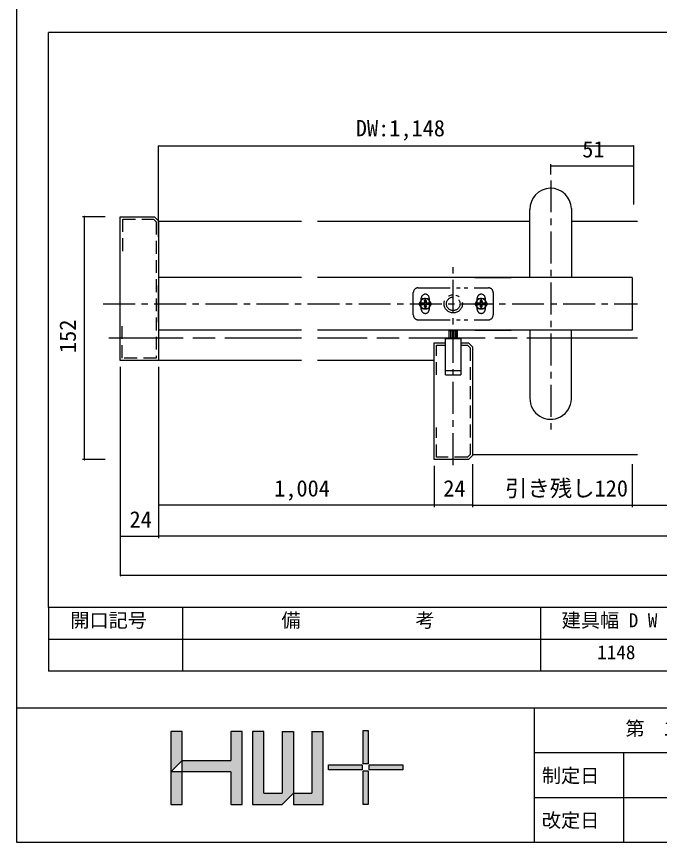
# Model space of a CAD drawing. Units: millimetres, scale not verified. Extents: x -800 to 800, y -554 to 554.
# Drawn here: x -800 to -397, y -554 to -37 of the extents above; entities that cross this region are included whole.
import ezdxf
from ezdxf.enums import TextEntityAlignment as Align

# ---------------------------------------------------------------- set-up
doc = ezdxf.new("R2010")
doc.units = ezdxf.units.MM
doc.header["$LTSCALE"] = 4
for name, pattern in [('CHAIN', [18.5, 12, -1.5, 3.5, -1.5]), ('CHAIN1', [8, 5, -1, 1, -1]), ('DOUBLE_CHAIN1', [8.8, 5, -1, 0.6, -0.6, 0.6, -1]), ('USER9', [3, 2, -1])]:
    doc.linetypes.add(name, pattern=pattern)
for name, color, linetype, lineweight in [('1-0', 7, 'Continuous', 25), ('1-4_0', 7, 'Continuous', 25), ('2-0', 7, 'Continuous', 25)]:
    doc.layers.add(name, color=color, linetype=linetype, lineweight=lineweight)
doc.styles.add('ＭＳ ゴシック', font='')
doc.styles.get('ＭＳ ゴシック').set_extended_font_data('MS Gothic')

msp = doc.modelspace()

# ---------------------------------------------------------------- linework, layer by layer
at = {"layer": '1-0'}
for p, q in [((152, -47), (-780, -47)), ((152, -47), (-780, -47)), ((-780, -407), (-780, -47)), ((152, -407), (-780, -407)), ((-475.856, -470.202), (-475.856, -554.202)), ((-475.856, -470.202), (-475.856, -554.202)), ((-419.856, -498.202), (-419.856, -554.202)), ((24.144, -526.202), (-475.856, -526.202))]:
    msp.add_line(p, q, dxfattribs=at)
at = {"layer": '1-4_0'}
for p, q in [((152, -47), (-780, -47)), ((152, -47), (-780, -47)), ((-780, -407), (-780, -47)), ((152, -47), (-780, -47)), ((152, -47), (-780, -47)), ((-780, -407), (-780, -47)), ((152, -407), (-780, -407)), ((152, -407), (-780, -407)), ((-780, -407), (-780, -447)), ((152, -407), (-780, -407)), ((-696, -407), (-696, -447)), ((-472, -407), (-472, -447)), ((152, -427), (-780, -427)), ((152, -447), (-780, -447)), ((800, -470), (-800, -470)), ((-703.403, -484.7), (-703.403, -530.41)), ((-696.28, -484.7), (-703.403, -484.7)), ((-658.657, -484.7), (-665.78, -484.7)), ((-665.78, -484.7), (-665.78, -502.805)), ((-645.205, -484.7), (-652.328, -484.7)), ((-652.328, -484.7), (-652.328, -530.41)), ((-645.192, -523.158), (-645.192, -484.7)), ((-633.658, -484.708), (-626.549, -484.708)), ((-633.647, -484.7), (-633.647, -523.345)), ((-626.549, -484.709), (-626.549, -530.41)), ((-615.208, -484.709), (-608.02, -484.709)), ((-615.184, -484.709), (-615.184, -523.313)), ((-608.02, -530.41), (-608.02, -484.709)), ((800, -498), (-476, -498)), ((-703.403, -509.941), (-696.267, -502.805)), ((-696.267, -502.805), (-665.78, -502.805)), ((-665.78, -509.941), (-703.403, -509.941)), ((-652.328, -509.958), (-652.328, -510.358)), ((-645.192, -523.345), (-645.192, -509.731)), ((-645.192, -523.345), (-633.647, -523.345)), ((-633.647, -530.41), (-626.551, -523.313)), ((-626.549, -523.313), (-615.184, -523.313)), ((-652.328, -530.41), (-633.647, -530.41)), ((-626.549, -530.41), (-608.02, -530.41))]:
    msp.add_line(p, q, dxfattribs=at)
for points in [[(-800, -554), (800, -554), (800, 554), (-800, 554)], [(-582.986, -484.01), (-579.826, -484.01), (-579.826, -504.954), (-582.986, -504.954)], [(-604.674, -505.508), (-583.514, -505.508), (-583.514, -508.74), (-604.674, -508.74)], [(-579.298, -505.508), (-558.138, -505.508), (-558.138, -508.74), (-579.298, -508.74)], [(-582.986, -509.383), (-579.826, -509.383), (-579.826, -530.328), (-582.986, -530.328)]]:
    msp.add_lwpolyline(points, close=True, dxfattribs=at)
for points in [[(-703.403, -530.41), (-696.267, -530.41), (-696.267, -509.731), (-696.267, -484.7)], [(-665.78, -530.41), (-658.643, -530.41), (-658.643, -509.731), (-658.643, -484.7)], [(-665.78, -509.958), (-665.78, -510.358), (-665.78, -530.41)]]:
    msp.add_lwpolyline(points, dxfattribs=at)
at = {"layer": '1-4_0', "color": 134}
for points in [[(-703.403, -484.7), (-696.267, -484.7), (-703.403, -509.941), (-696.267, -502.805)], [(-665.78, -530.41), (-658.643, -530.41), (-658.657, -484.7)], [(-665.78, -530.41), (-658.657, -484.7), (-665.78, -484.7)], [(-645.205, -484.7), (-652.328, -484.7), (-652.328, -530.41)], [(-652.328, -530.41), (-645.192, -523.158), (-645.205, -484.7)], [(-626.551, -523.313), (-626.549, -484.709), (-633.647, -484.708)], [(-626.551, -523.313), (-633.647, -484.708), (-633.647, -523.345)], [(-608.02, -530.41), (-608.02, -484.709), (-615.184, -484.709)], [(-608.02, -530.41), (-615.184, -484.709), (-615.184, -523.313)], [(-582.986, -484.01), (-579.826, -484.01), (-582.986, -504.954), (-579.826, -504.954)], [(-696.267, -502.805), (-665.78, -509.958), (-696.267, -509.941)], [(-665.78, -502.805), (-696.267, -502.805), (-665.85, -509.941)], [(-665.78, -502.805), (-665.85, -509.941), (-665.78, -530.41)], [(-583.514, -505.508), (-604.674, -505.508), (-583.514, -508.74), (-604.674, -508.74)], [(-579.298, -505.508), (-558.138, -505.508), (-579.298, -508.74), (-558.138, -508.74)], [(-703.403, -509.941), (-703.403, -530.41), (-696.267, -509.941), (-696.267, -530.41)], [(-582.986, -509.383), (-579.826, -509.383), (-582.986, -530.328), (-579.826, -530.328)], [(-652.328, -530.41), (-633.647, -523.345), (-645.192, -523.158)], [(-652.328, -530.41), (-633.647, -530.41), (-626.551, -523.313)], [(-652.328, -530.41), (-626.551, -523.313), (-633.647, -523.345)], [(-626.549, -523.313), (-626.549, -530.41), (-608.02, -530.41)], [(-608.02, -530.41), (-615.184, -523.313), (-626.549, -523.313)]]:
    msp.add_solid(points, dxfattribs=at)
at = {"layer": '1-4_0'}
for points in [[(-703.403, -484.7), (-696.28, -484.7), (-703.403, -509.941), (-696.267, -502.805)], [(-665.78, -530.41), (-658.643, -530.41), (-658.643, -484.7)], [(-665.78, -530.41), (-658.643, -484.7), (-665.78, -502.805)], [(-665.78, -484.7), (-665.78, -502.805), (-658.657, -484.7)], [(-645.205, -484.7), (-652.328, -484.7), (-652.328, -530.41)], [(-652.328, -530.41), (-645.192, -523.158), (-645.205, -484.7)], [(-626.551, -523.313), (-626.549, -484.708), (-633.647, -484.708)], [(-626.551, -523.313), (-633.647, -484.708), (-633.647, -523.345)], [(-608.02, -530.41), (-608.02, -484.709), (-615.208, -484.709)], [(-608.02, -530.41), (-615.208, -484.709), (-615.184, -523.313)], [(-582.986, -504.954), (-579.826, -504.954), (-582.986, -484.01), (-579.826, -484.01)], [(-696.267, -502.805), (-696.267, -509.731), (-665.85, -509.941)], [(-665.78, -502.805), (-696.267, -502.805), (-665.85, -509.941)], [(-665.78, -502.805), (-665.85, -509.941), (-665.78, -530.41)], [(-604.674, -505.508), (-604.674, -508.74), (-583.514, -505.508), (-583.514, -508.74)], [(-579.298, -505.508), (-579.298, -508.74), (-558.138, -505.508), (-558.138, -508.74)], [(-703.403, -530.41), (-703.403, -509.941), (-696.267, -530.41), (-696.267, -509.731)], [(-582.986, -509.383), (-582.986, -530.328), (-579.826, -509.383), (-579.826, -530.328)], [(-652.328, -530.41), (-633.647, -523.345), (-645.192, -523.158)], [(-652.328, -530.41), (-633.647, -530.41), (-626.551, -523.313)], [(-652.328, -530.41), (-626.551, -523.313), (-633.647, -523.345)], [(-626.551, -523.313), (-626.549, -530.41), (-608.02, -530.41)], [(-608.02, -530.41), (-615.184, -523.313), (-626.551, -523.313)]]:
    msp.add_solid(points, dxfattribs=at)
at = {"layer": '2-0'}
for p, q in [((-711.034, -175.034), (-711.034, -118.102)), ((-413.561, -118.102), (-711.034, -118.102)), ((-413.561, -154.731), (-413.561, -118.102)), ((-465.561, -135.894), (-465.561, -129.438)), ((-413.561, -130.688), (-465.561, -130.688)), ((-478.561, -200.39), (-478.561, -157.89)), ((-452.561, -157.275), (-452.561, -200.39)), ((-744.582, -162.39), (-758.647, -162.39)), ((-757.397, -314.39), (-757.397, -162.39)), ((-711.034, -164.89), (-713.534, -162.39)), ((-621.673, -165.39), (-711.034, -165.39)), ((-478.561, -165.39), (-611.487, -165.39)), ((-411.191, -165.39), (-452.561, -165.39)), ((-621.673, -200.39), (-711.034, -200.39)), ((-526.077, -200.39), (-611.487, -200.39)), ((-414.561, -200.39), (-526.077, -200.39)), ((-513.061, -200.39), (-490.388, -200.39)), ((-513.061, -200.39), (-490.388, -200.39)), ((-512.436, -200.39), (-490.388, -200.39)), ((-414.561, -200.39), (-414.561, -233.39)), ((-711.034, -228.39), (-711.034, -205.39)), ((-621.673, -233.39), (-711.034, -233.39)), ((-526.077, -233.39), (-611.487, -233.39)), ((-529.014, -238.393), (-529.014, -233.719)), ((-528.014, -238.393), (-528.014, -233.719)), ((-414.561, -233.39), (-527.014, -233.39)), ((-527.014, -238.393), (-527.014, -233.719)), ((-526.014, -238.393), (-526.014, -233.719)), ((-525.014, -238.393), (-525.014, -233.719)), ((-524.014, -238.393), (-524.014, -233.719)), ((-513.061, -233.39), (-490.388, -233.39)), ((-513.061, -233.39), (-490.388, -233.39)), ((-513.061, -233.39), (-490.388, -233.39)), ((-513.061, -233.39), (-490.388, -233.39)), ((-478.561, -233.39), (-478.561, -275.891)), ((-452.561, -276.506), (-452.561, -233.39)), ((-538.561, -241.39), (-531.311, -241.39)), ((-531.311, -258.76), (-531.311, -238.76)), ((-521.811, -238.76), (-531.311, -238.76)), ((-531.311, -261.39), (-531.311, -241.39)), ((-521.811, -238.76), (-521.811, -258.76)), ((-521.811, -241.39), (-517.061, -241.39)), ((-521.811, -241.39), (-517.061, -241.39)), ((-521.811, -241.39), (-517.061, -241.39)), ((-521.811, -241.39), (-521.811, -261.39)), ((-514.561, -243.89), (-517.061, -241.39)), ((-514.561, -243.89), (-514.561, -311.89)), ((-621.673, -252.39), (-711.034, -252.39)), ((-538.561, -252.39), (-611.487, -252.39)), ((-735.034, -256.39), (-735.034, -363.721)), ((-735.034, -256.39), (-735.034, -387.239)), ((-711.034, -256.39), (-711.034, -344.261)), ((-711.034, -256.39), (-711.034, -363.721)), ((-711.034, -256.39), (-711.034, -363.721)), ((-531.311, -258.76), (-521.811, -258.76)), ((-531.311, -261.39), (-521.811, -261.39)), ((-744.582, -314.39), (-758.647, -314.39)), ((-517.061, -314.39), (-538.561, -314.39)), ((-514.561, -311.89), (-517.061, -314.39)), ((-431.085, -311.39), (-514.561, -311.39)), ((-411.191, -311.39), (-432.47, -311.39)), ((-538.561, -318.39), (-538.561, -344.261)), ((-538.561, -318.39), (-538.561, -344.261)), ((-514.561, -317.39), (-514.561, -344.261)), ((-514.561, -317.39), (-514.561, -344.261)), ((-414.561, -317.39), (-414.561, -344.261)), ((-538.561, -343.011), (-711.034, -343.011)), ((-514.561, -343.011), (-538.561, -343.011)), ((-514.561, -343.011), (-318.009, -343.011)), ((-514.561, -343.011), (-318.009, -343.011)), ((-735.034, -362.471), (-711.034, -362.471)), ((-318.009, -362.471), (-711.034, -362.471)), ((-318.507, -387.082), (-735.034, -387.082))]:
    msp.add_line(p, q, dxfattribs=at)
at = {"layer": '2-0', "linetype": 'CHAIN1'}
for p, q in [((-465.561, -139.579), (-465.561, -299.332)), ((-526.561, -317.855), (-526.561, -192.117)), ((-745.767, -216.89), (-411.191, -216.89))]:
    msp.add_line(p, q, dxfattribs=at)
at = {"layer": '2-0', "linetype": 'USER9'}
for p, q in [((-733.534, -183.89), (-733.534, -163.89)), ((-733.843, -250.89), (-733.843, -230.89)), ((-537.061, -312.89), (-537.061, -294.39))]:
    msp.add_line(p, q, dxfattribs=at)
at = {"layer": '2-0', "linetype": 'DOUBLE_CHAIN1'}
for p, q in [((-551.561, -223.89), (-551.561, -209.89)), ((-548.561, -206.89), (-504.561, -206.89)), ((-501.561, -209.89), (-501.561, -223.89)), ((-545.931, -220.129), (-547.801, -216.89)), ((-546.561, -220.39), (-546.561, -213.39)), ((-546.228, -216.426), (-545.166, -216.366)), ((-545.13, -216.563), (-546.228, -216.426)), ((-545.13, -217.217), (-546.228, -217.355)), ((-545.166, -216.366), (-544.77, -216.181)), ((-545.166, -216.366), (-544.964, -216.567)), ((-544.964, -217.213), (-545.166, -217.415)), ((-544.964, -216.567), (-545.13, -216.563)), ((-544.964, -217.213), (-545.13, -217.217)), ((-544.569, -217.398), (-544.964, -217.213)), ((-544.586, -215.786), (-544.77, -216.181)), ((-544.526, -214.726), (-544.586, -215.786)), ((-544.586, -215.786), (-544.384, -215.987)), ((-544.388, -215.821), (-544.526, -214.726)), ((-543.738, -215.987), (-543.734, -215.821)), ((-543.158, -216.567), (-543.554, -216.383)), ((-543.158, -217.213), (-542.957, -217.415)), ((-541.561, -213.39), (-541.561, -220.39)), ((-510.931, -220.129), (-512.801, -216.89)), ((-511.561, -220.39), (-511.561, -213.39)), ((-509.964, -216.567), (-510.166, -216.366)), ((-509.964, -217.213), (-510.166, -217.415)), ((-509.384, -215.987), (-509.569, -216.383)), ((-508.536, -215.786), (-508.738, -215.987)), ((-508.158, -216.567), (-507.956, -216.366)), ((-506.561, -213.39), (-506.561, -220.39)), ((-544.569, -217.398), (-544.77, -217.599)), ((-544.77, -217.599), (-544.586, -217.995)), ((-544.384, -217.793), (-544.586, -217.995)), ((-544.586, -217.995), (-544.526, -219.055)), ((-544.384, -217.793), (-544.569, -217.398)), ((-544.526, -219.055), (-544.388, -217.959)), ((-544.388, -217.959), (-544.384, -217.793)), ((-543.537, -217.995), (-543.738, -217.793)), ((-507.191, -220.129), (-510.931, -220.129)), ((-509.586, -217.995), (-509.384, -217.793)), ((-508.738, -217.793), (-508.536, -217.995)), ((-548.561, -226.89), (-504.561, -226.89))]:
    msp.add_line(p, q, dxfattribs=at)
at = {"layer": '2-0', "linetype": 'CHAIN'}
msp.add_line((-621.673, -238.393), (-742.21, -238.393), dxfattribs=at)
at = {"layer": '2-0'}
for points in [[(-735.034, -252.39), (-735.034, -162.39), (-713.534, -162.39)], [(-711.034, -164.89), (-711.034, -252.39), (-735.034, -252.39)], [(-523.845, -238.76), (-523.845, -233.719), (-529.278, -233.719), (-529.278, -238.76)], [(-538.561, -314.39), (-538.561, -241.39), (-531.311, -241.39)]]:
    msp.add_lwpolyline(points, dxfattribs=at)
at = {"layer": '2-0', "linetype": 'USER9'}
for points in [[(-733.534, -163.89), (-714.156, -163.89), (-712.534, -165.512), (-712.534, -250.89), (-733.534, -250.89)], [(-521.811, -242.89), (-517.682, -242.89), (-516.061, -244.512), (-516.061, -311.269), (-517.682, -312.89), (-537.061, -312.89)], [(-537.061, -261.39), (-537.061, -242.89), (-531.311, -242.89)]]:
    msp.add_lwpolyline(points, dxfattribs=at)
at = {"layer": '2-0', "linetype": 'DOUBLE_CHAIN1'}
for points in [[(-547.801, -216.89), (-545.931, -213.651), (-542.191, -213.651), (-540.321, -216.89), (-542.191, -220.129), (-545.931, -220.129)], [(-544.77, -216.181), (-544.569, -216.383), (-544.964, -216.567)], [(-544.569, -216.383), (-544.384, -215.987), (-544.388, -215.821)], [(-543.734, -215.821), (-543.597, -214.726), (-543.537, -215.786)], [(-543.352, -216.181), (-542.957, -216.366), (-541.895, -216.426), (-542.992, -216.563), (-543.158, -216.567), (-542.957, -216.366)], [(-512.801, -216.89), (-510.931, -213.651), (-507.191, -213.651), (-505.321, -216.89), (-507.191, -220.129)], [(-509.569, -217.398), (-509.964, -217.213), (-510.13, -217.217), (-511.228, -217.355), (-510.166, -217.415), (-509.77, -217.599)], [(-509.77, -216.181), (-509.586, -215.786), (-509.526, -214.726), (-509.388, -215.821), (-509.384, -215.987), (-509.586, -215.786)], [(-508.597, -219.055), (-508.536, -217.995), (-508.352, -217.599), (-507.956, -217.415), (-506.895, -217.355), (-507.992, -217.217), (-508.158, -217.213), (-507.956, -217.415)], [(-508.554, -216.383), (-508.158, -216.567), (-507.992, -216.563), (-506.895, -216.426), (-507.956, -216.366), (-508.352, -216.181)], [(-508.158, -217.213), (-508.554, -217.398), (-508.352, -217.599)], [(-546.228, -217.355), (-545.166, -217.415), (-544.77, -217.599)], [(-543.554, -217.398), (-543.738, -217.793), (-543.734, -217.959), (-543.597, -219.055), (-543.537, -217.995), (-543.352, -217.599)], [(-508.554, -217.398), (-508.738, -217.793), (-508.734, -217.959), (-508.597, -219.055)]]:
    msp.add_lwpolyline(points, dxfattribs=at)
for points in [[(-543.537, -215.786), (-543.352, -216.181), (-543.554, -216.383), (-543.738, -215.987)], [(-543.554, -217.398), (-543.158, -217.213), (-542.992, -217.217), (-541.895, -217.355), (-542.957, -217.415), (-543.352, -217.599)], [(-510.13, -216.563), (-511.228, -216.426), (-510.166, -216.366), (-509.77, -216.181), (-509.569, -216.383), (-509.964, -216.567)], [(-508.554, -216.383), (-508.738, -215.987), (-508.734, -215.821), (-508.597, -214.726), (-508.536, -215.786), (-508.352, -216.181)], [(-509.526, -219.055), (-509.586, -217.995), (-509.77, -217.599), (-509.569, -217.398), (-509.384, -217.793), (-509.388, -217.959)]]:
    msp.add_lwpolyline(points, close=True, dxfattribs=at)
at = {"layer": '2-0', "linetype": 'CHAIN'}
msp.add_lwpolyline([(-411.191, -238.393), (-432.47, -238.393), (-611.487, -238.393)], dxfattribs=at)
at = {"layer": '2-0', "linetype": 'DOUBLE_CHAIN1'}
for radius in [5.75, 4.25]:
    msp.add_circle((-526.561, -216.89), radius, dxfattribs=at)
at = {"layer": '2-0'}
for centre, radius, start, end in [((-711.034, -118.102), 0.156, 0, 180), ((-711.034, -118.102), 0.156, 180, 0), ((-413.561, -118.102), 0.156, 0, 180), ((-413.561, -118.102), 0.156, 0, 180), ((-413.561, -118.102), 0.156, 180, 0), ((-413.561, -118.102), 0.156, 180, 0), ((-465.561, -130.688), 0.156, 0, 180), ((-465.561, -130.688), 0.156, 0, 180), ((-465.561, -130.688), 0.156, 180, 0), ((-465.561, -130.688), 0.156, 180, 0), ((-413.561, -130.688), 0.156, 0, 180), ((-413.561, -130.688), 0.156, 0, 180), ((-413.561, -130.688), 0.156, 180, 0), ((-413.561, -130.688), 0.156, 180, 0), ((-465.561, -157.583), 13.004, 1.35522, 181.35522), ((-757.397, -162.39), 0.156, 90, 270), ((-757.397, -162.39), 0.156, 270, 90), ((-465.561, -276.198), 13.004, 178.64478, 358.64478), ((-757.397, -314.39), 0.156, 90, 270), ((-757.397, -314.39), 0.156, 270, 90), ((-711.034, -343.011), 0.156, 0, 180), ((-711.034, -343.011), 0.156, 180, 0), ((-538.561, -343.011), 0.156, 0, 180), ((-538.561, -343.011), 0.156, 0, 180), ((-538.561, -343.011), 0.156, 180, 0), ((-538.561, -343.011), 0.156, 180, 0), ((-514.561, -343.011), 0.156, 0, 180), ((-514.561, -343.011), 0.156, 0, 180), ((-514.561, -343.011), 0.156, 0, 180), ((-514.561, -343.011), 0.156, 0, 180), ((-514.561, -343.011), 0.156, 180, 0), ((-514.561, -343.011), 0.156, 180, 0), ((-514.561, -343.011), 0.156, 180, 0), ((-514.561, -343.011), 0.156, 180, 0), ((-735.034, -362.471), 0.156, 0, 180), ((-735.034, -362.471), 0.156, 180, 0), ((-711.034, -362.471), 0.156, 0, 180), ((-711.034, -362.471), 0.156, 0, 180), ((-711.034, -362.471), 0.156, 180, 0), ((-711.034, -362.471), 0.156, 180, 0), ((-735.034, -387.082), 0.156, 0, 180), ((-735.034, -387.082), 0.156, 180, 0)]:
    msp.add_arc(centre, radius, start, end, dxfattribs=at)
at = {"layer": '2-0', "linetype": 'DOUBLE_CHAIN1'}
for centre, radius, start, end in [((-548.561, -209.89), 3, 90, 180), ((-544.061, -213.39), 2.5, 90, 180), ((-544.061, -213.39), 2.5, 0, 90), ((-509.061, -213.39), 2.5, 90, 180), ((-509.061, -213.39), 2.5, 0, 90), ((-504.561, -209.89), 3, 0, 90), ((-544.061, -216.89), 3.25, 142.55059, 142.33573), ((-543.794, -216.89), 2.478, 169.19486, 190.80514), ((-544.061, -216.89), 1.118, 162.98773, 197.01227), ((-544.061, -217.16), 2.478, 90, 100.80514), ((-544.061, -216.89), 1.118, 72.98773, 107.01227), ((-544.061, -217.16), 2.478, 79.19486, 90), ((-544.061, -216.89), 1.118, 342.98773, 17.01227), ((-544.329, -216.89), 2.478, 349.19486, 10.80514), ((-509.061, -216.89), 3.25, 142.55059, 142.33573), ((-508.794, -216.89), 2.478, 169.19486, 190.80514), ((-509.061, -216.89), 1.118, 162.98773, 197.01227), ((-509.061, -217.16), 2.478, 90, 100.80514), ((-509.061, -216.89), 1.118, 72.98773, 107.01227), ((-509.061, -217.16), 2.478, 79.19486, 90), ((-509.061, -216.89), 1.118, 342.98773, 17.01227), ((-509.329, -216.89), 2.478, 349.19486, 10.80514), ((-544.061, -220.39), 2.5, 180, 270), ((-544.061, -216.621), 2.478, 259.19486, 270), ((-544.061, -216.89), 1.118, 252.98773, 287.01227), ((-544.061, -216.621), 2.478, 270, 280.80514), ((-544.061, -220.39), 2.5, 270, 0), ((-509.061, -220.39), 2.5, 180, 270), ((-509.061, -216.621), 2.478, 259.19486, 270), ((-509.061, -216.89), 1.118, 252.98773, 287.01227), ((-509.061, -216.621), 2.478, 270, 280.80514), ((-509.061, -220.39), 2.5, 270, 0), ((-548.561, -223.89), 3, 180, 270), ((-504.561, -223.89), 3, 270, 0)]:
    msp.add_arc(centre, radius, start, end, dxfattribs=at)

# ---------------------------------------------------------------- texts
at = {"layer": '1-0', "style": 'ＭＳ ゴシック'}
for s, p in [('第\u30001\u3000版', (-418.745, -489.887)), ('制定日', (-471.102, -519.372)), ('改定日', (-471.102, -547.372))]:
    msp.add_text(s, height=8.798, dxfattribs=at).set_placement(p, align=Align.BOTTOM_LEFT)
at = {"layer": '1-4_0', "style": 'ＭＳ ゴシック'}
for s, p in [('開口記号', (-766.322, -422.098)), ('備\u3000\u3000\u3000\u3000\u3000\u3000考', (-634.215, -422.098)), ('建具幅 D W', (-458.68, -422.098)), ('1148', (-436.431, -442.098))]:
    msp.add_text(s, height=8.798, dxfattribs=at).set_placement(p, align=Align.BOTTOM_LEFT)
at = {"layer": '2-0', "style": 'ＭＳ ゴシック'}
for s, p in [('DW:1,148', (-587.576, -115.109)), ('51', (-445.777, -128.32)), ('引き残し120', (-494.055, -340.642)), ('1,004', (-638.693, -340.642)), ('24', (-532.777, -340.642)), ('24', (-729.25, -360.103))]:
    msp.add_text(s, height=10.26, dxfattribs=at).set_placement(p, align=Align.BOTTOM_LEFT)
msp.add_text('152', height=10.26, rotation=90, dxfattribs=at).set_placement((-759.766, -247.714), align=Align.BOTTOM_LEFT)

doc.saveas('drawing.dxf')
